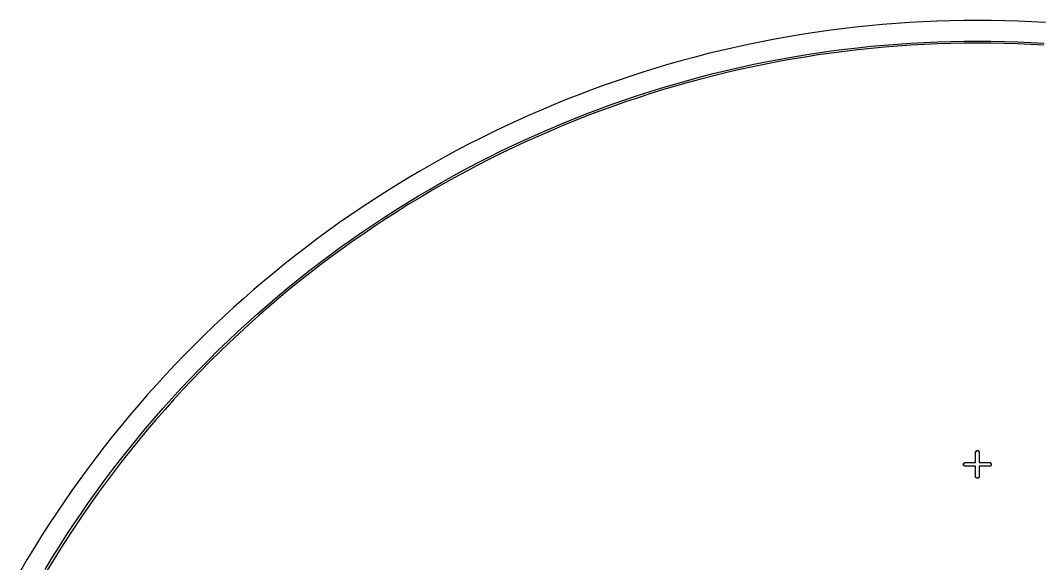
# Model space of a CAD drawing. Extents: x -25 to 122, y -49 to 104.
# Drawn here: x -20.2 to 50.2, y 66.5 to 104 of the extents above; entities that cross this region are included whole.
import ezdxf

# ---------------------------------------------------------------- set-up
doc = ezdxf.new("R2010")
doc.units = 0

msp = doc.modelspace()

# ---------------------------------------------------------------- linework, layer by layer
for p, q in [((38.3567, 103.645), (37.423, 103.547)), ((39.2915, 103.731), (38.3567, 103.645)), ((40.2273, 103.806), (39.2915, 103.731)), ((41.164, 103.869), (40.2273, 103.806)), ((42.1013, 103.921), (41.164, 103.869)), ((43.0392, 103.961), (42.1013, 103.921)), ((43.9776, 103.99), (43.0392, 103.961)), ((44.9162, 104.007), (43.9776, 103.99)), ((45.855, 104.013), (44.9162, 104.007)), ((46.7938, 104.007), (45.855, 104.013)), ((47.7324, 103.99), (46.7938, 104.007)), ((48.6707, 103.961), (47.7324, 103.99)), ((49.6087, 103.921), (48.6707, 103.961)), ((50.546, 103.869), (49.6087, 103.921)), ((32.7764, 102.887), (31.8524, 102.721)), ((33.7024, 103.042), (32.7764, 102.887)), ((34.6301, 103.185), (33.7024, 103.042)), ((35.5596, 103.317), (34.6301, 103.185)), ((36.4906, 103.438), (35.5596, 103.317)), ((37.423, 103.547), (36.4906, 103.438)), ((30.011, 102.354), (29.0938, 102.154)), ((30.9306, 102.543), (30.011, 102.354)), ((31.8524, 102.721), (30.9306, 102.543)), ((37.5801, 102.131), (38.4964, 102.226)), ((38.4964, 102.226), (39.4138, 102.311)), ((39.4266, 102.162), (38.5111, 102.077)), ((39.4138, 102.311), (40.3321, 102.385)), ((40.3432, 102.235), (39.4266, 102.162)), ((40.3321, 102.385), (41.2513, 102.447)), ((41.2605, 102.297), (40.3432, 102.235)), ((41.2513, 102.447), (42.1712, 102.498)), ((42.1786, 102.348), (41.2605, 102.297)), ((42.1712, 102.498), (43.0917, 102.537)), ((43.0972, 102.387), (42.1786, 102.348)), ((43.0917, 102.537), (44.0126, 102.565)), ((44.0163, 102.415), (43.0972, 102.387)), ((44.0126, 102.565), (44.9337, 102.582)), ((44.9356, 102.432), (44.0163, 102.415)), ((44.9337, 102.582), (45.855, 102.588)), ((45.855, 102.438), (44.9356, 102.432)), ((45.855, 102.588), (46.7763, 102.582)), ((46.7744, 102.432), (45.855, 102.438)), ((47.6937, 102.415), (46.7744, 102.432)), ((46.7763, 102.582), (47.6974, 102.565)), ((48.6128, 102.387), (47.6937, 102.415)), ((47.6974, 102.565), (48.6183, 102.537)), ((49.5314, 102.348), (48.6128, 102.387)), ((48.6183, 102.537), (49.5387, 102.498)), ((50.4494, 102.297), (49.5314, 102.348)), ((49.5387, 102.498), (50.4586, 102.447)), ((26.3578, 101.487), (25.4515, 101.242)), ((27.267, 101.72), (26.3578, 101.487)), ((28.1791, 101.943), (27.267, 101.72)), ((29.0938, 102.154), (28.1791, 101.943)), ((32.1133, 101.32), (33.02, 101.483)), ((33.02, 101.483), (33.9287, 101.635)), ((33.9526, 101.487), (33.0457, 101.335)), ((33.9287, 101.635), (34.8392, 101.775)), ((34.8612, 101.627), (33.9526, 101.487)), ((34.8392, 101.775), (35.7514, 101.905)), ((35.7715, 101.756), (34.8612, 101.627)), ((35.7514, 101.905), (36.665, 102.023)), ((36.6834, 101.875), (35.7715, 101.756)), ((36.665, 102.023), (37.5801, 102.131)), ((37.5966, 101.981), (36.6834, 101.875)), ((38.5111, 102.077), (37.5966, 101.981)), ((24.5482, 100.986), (23.6482, 100.719)), ((25.4515, 101.242), (24.5482, 100.986)), ((28.5083, 100.556), (29.406, 100.764)), ((29.406, 100.764), (30.3061, 100.96)), ((30.3372, 100.813), (29.4388, 100.617)), ((30.3061, 100.96), (31.2086, 101.145)), ((31.2379, 100.998), (30.3372, 100.813)), ((31.2086, 101.145), (32.1133, 101.32)), ((32.1407, 101.172), (31.2379, 100.998)), ((33.0457, 101.335), (32.1407, 101.172)), ((21.8584, 100.152), (20.9688, 99.8519)), ((22.7515, 100.441), (21.8584, 100.152)), ((23.6482, 100.719), (22.7515, 100.441)), ((25.8315, 99.8685), (26.721, 100.109)), ((26.721, 100.109), (27.6133, 100.338)), ((27.6497, 100.193), (26.7592, 99.9637)), ((27.6133, 100.338), (28.5083, 100.556)), ((28.543, 100.411), (27.6497, 100.193)), ((29.4388, 100.617), (28.543, 100.411)), ((20.0829, 99.5411), (19.201, 99.2194)), ((20.9688, 99.8519), (20.0829, 99.5411)), ((23.1819, 99.0824), (24.0619, 99.3553)), ((24.0619, 99.3553), (24.9451, 99.6173)), ((24.9869, 99.4732), (24.1054, 99.2117)), ((24.9451, 99.6173), (25.8315, 99.8685)), ((25.8716, 99.7239), (24.9869, 99.4732)), ((26.7592, 99.9637), (25.8716, 99.7239)), ((18.323, 98.8869), (17.4492, 98.5437)), ((19.201, 99.2194), (18.323, 98.8869)), ((21.4323, 98.5045), (22.3053, 98.7988)), ((22.3524, 98.6564), (21.4811, 98.3626)), ((22.3053, 98.7988), (23.1819, 99.0824)), ((23.2272, 98.9394), (22.3524, 98.6564)), ((24.1054, 99.2117), (23.2272, 98.9394)), ((16.5797, 98.1898), (15.7146, 97.8252)), ((17.4492, 98.5437), (16.5797, 98.1898)), ((19.6975, 97.8837), (20.563, 98.1994)), ((20.6135, 98.0582), (19.7497, 97.7431)), ((20.563, 98.1994), (21.4323, 98.5045)), ((21.4811, 98.3626), (20.6135, 98.0582)), ((14.854, 97.45), (13.9981, 97.0643)), ((15.7146, 97.8252), (14.854, 97.45)), ((17.9784, 97.2206), (18.8359, 97.5574)), ((18.8899, 97.4175), (18.0341, 97.0813)), ((18.8359, 97.5574), (19.6975, 97.8837)), ((19.7497, 97.7431), (18.8899, 97.4175)), ((13.147, 96.6682), (12.3009, 96.2616)), ((13.9981, 97.0643), (13.147, 96.6682)), ((16.276, 96.5155), (17.125, 96.8732)), ((17.1824, 96.7346), (16.3351, 96.3776)), ((17.125, 96.8732), (17.9784, 97.2206)), ((18.0341, 97.0813), (17.1824, 96.7346)), ((11.4597, 95.8446), (10.6238, 95.4174)), ((12.3009, 96.2616), (11.4597, 95.8446)), ((14.5916, 95.7688), (15.4315, 96.1473)), ((15.4923, 96.0101), (14.654, 95.6324)), ((15.4315, 96.1473), (16.276, 96.5155)), ((16.3351, 96.3776), (15.4923, 96.0101)), ((10.6238, 95.4174), (9.79315, 94.98)), ((12.9259, 94.981), (13.7563, 95.38)), ((13.8204, 95.2444), (12.9917, 94.8462)), ((13.7563, 95.38), (14.5916, 95.7688)), ((14.654, 95.6324), (13.8204, 95.2444)), ((8.96794, 94.5323), (8.14828, 94.0746)), ((9.79315, 94.98), (8.96794, 94.5323)), ((11.2801, 94.1525), (12.1004, 94.5718)), ((12.1679, 94.4378), (11.3491, 94.0194)), ((12.1004, 94.5718), (12.9259, 94.981)), ((12.9917, 94.8462), (12.1679, 94.4378)), ((8.14828, 94.0746), (7.33432, 93.6069)), ((9.65506, 93.284), (10.4649, 93.7232)), ((10.4649, 93.7232), (11.2801, 94.1525)), ((11.3491, 94.0194), (10.5356, 93.5909)), ((6.52614, 93.1292), (5.72389, 92.6416)), ((7.33432, 93.6069), (6.52614, 93.1292)), ((8.85066, 92.8348), (9.65506, 93.284)), ((9.72739, 93.1525), (8.92461, 92.7043)), ((10.5356, 93.5909), (9.72739, 93.1525)), ((5.72389, 92.6416), (4.92769, 92.1443)), ((7.25874, 91.907), (8.05186, 92.3757)), ((8.05186, 92.3757), (8.85066, 92.8348)), ((8.92461, 92.7043), (8.1274, 92.2462)), ((4.13763, 91.6372), (3.35388, 91.1204)), ((4.92769, 92.1443), (4.13763, 91.6372)), ((6.47144, 91.4285), (7.25874, 91.907)), ((7.33585, 91.7783), (6.55013, 91.3008)), ((8.1274, 92.2462), (7.33585, 91.7783)), ((3.35388, 91.1204), (2.57652, 90.5941)), ((4.91473, 90.4427), (5.69005, 90.9404)), ((5.69005, 90.9404), (6.47144, 91.4285)), ((6.55013, 91.3008), (5.77031, 90.8136)), ((2.57652, 90.5941), (1.80568, 90.0582)), ((4.14557, 89.9356), (4.91473, 90.4427)), ((4.99652, 90.317), (4.2289, 89.8108)), ((5.77031, 90.8136), (4.99652, 90.317)), ((1.04146, 89.513), (0.28401, 88.9584)), ((1.80568, 90.0582), (1.04146, 89.513)), ((3.38269, 89.419), (4.14557, 89.9356)), ((4.2289, 89.8108), (3.46754, 89.2953)), ((0.28401, 88.9584), (-0.46658, 88.3945)), ((1.87622, 88.358), (2.62621, 88.8932)), ((2.62621, 88.8932), (3.38269, 89.419)), ((3.46754, 89.2953), (2.71257, 88.7705)), ((-0.46658, 88.3945), (-1.21021, 87.8215)), ((1.13287, 87.8138), (1.87622, 88.358)), ((1.9641, 88.2365), (1.22223, 87.6933)), ((2.71257, 88.7705), (1.9641, 88.2365)), ((-1.21021, 87.8215), (-1.94673, 87.2394)), ((0.39626, 87.2604), (1.13287, 87.8138)), ((1.22223, 87.6933), (0.48709, 87.1411)), ((-1.94673, 87.2394), (-2.67607, 86.6483)), ((-1.0563, 86.1268), (-0.3335, 86.6981)), ((-0.3335, 86.6981), (0.39626, 87.2604)), ((0.48709, 87.1411), (-0.24121, 86.5798)), ((-3.3981, 86.0483), (-4.1127, 85.4395)), ((-2.67607, 86.6483), (-3.3981, 86.0483)), ((-1.77206, 85.5467), (-1.0563, 86.1268)), ((-0.96259, 86.0097), (-1.6769, 85.4308)), ((-0.24121, 86.5798), (-0.96259, 86.0097)), ((-4.1127, 85.4395), (-4.81979, 84.8219)), ((-2.48064, 84.9579), (-1.77206, 85.5467)), ((-1.6769, 85.4308), (-2.38406, 84.8431)), ((-4.81979, 84.8219), (-5.51924, 84.1957)), ((-3.18193, 84.3604), (-2.48064, 84.9579)), ((-2.38406, 84.8431), (-3.08395, 84.2469)), ((-5.51924, 84.1957), (-6.21095, 83.561)), ((-3.87585, 83.7544), (-3.18193, 84.3604)), ((-3.08395, 84.2469), (-3.77649, 83.642)), ((-6.21095, 83.561), (-6.89484, 82.9179)), ((-5.2411, 82.517), (-4.56227, 83.1399)), ((-4.56227, 83.1399), (-3.87585, 83.7544)), ((-3.77649, 83.642), (-4.46153, 83.0287)), ((-6.89484, 82.9179), (-7.57077, 82.2664)), ((-5.91225, 81.8858), (-5.2411, 82.517)), ((-4.46153, 83.0287), (-5.13901, 82.4071)), ((-7.57077, 82.2664), (-8.23865, 81.6066)), ((-6.57558, 81.2465), (-5.91225, 81.8858)), ((-5.80881, 81.7772), (-6.47083, 81.1391)), ((-5.13901, 82.4071), (-5.80881, 81.7772)), ((-8.23865, 81.6066), (-8.89839, 80.9388)), ((-7.23102, 80.599), (-6.57558, 81.2465)), ((-6.47083, 81.1391), (-7.12495, 80.493)), ((-8.89839, 80.9388), (-9.54988, 80.2628)), ((-7.87848, 79.9436), (-7.23102, 80.599)), ((-7.12495, 80.493), (-7.77112, 79.8388)), ((-9.54988, 80.2628), (-10.193, 79.5789)), ((-8.51784, 79.2802), (-7.87848, 79.9436)), ((-7.77112, 79.8388), (-8.40919, 79.1768)), ((-10.193, 79.5789), (-10.8277, 78.8872)), ((-9.149, 78.6091), (-8.51784, 79.2802)), ((-8.40919, 79.1768), (-9.03911, 78.507)), ((-10.8277, 78.8872), (-11.4539, 78.1878)), ((-9.7719, 77.9303), (-9.149, 78.6091)), ((-9.03911, 78.507), (-9.66075, 77.8295)), ((-11.4539, 78.1878), (-12.0715, 77.4807)), ((-10.3864, 77.2439), (-9.7719, 77.9303)), ((-9.66075, 77.8295), (-10.274, 77.1445)), ((-12.0715, 77.4807), (-12.6803, 76.7661)), ((-10.9924, 76.5499), (-10.3864, 77.2439)), ((-10.274, 77.1445), (-10.8789, 76.452)), ((-12.6803, 76.7661), (-13.2803, 76.0441)), ((-11.5899, 75.8486), (-10.9924, 76.5499)), ((-10.8789, 76.452), (-11.4751, 75.7521)), ((-13.2803, 76.0441), (-13.8714, 75.3147)), ((-12.1787, 75.1401), (-11.5899, 75.8486)), ((-11.4751, 75.7521), (-12.0628, 75.0449)), ((-13.8714, 75.3147), (-14.4535, 74.5782)), ((-12.7588, 74.4243), (-12.1787, 75.1401)), ((-12.0628, 75.0449), (-12.6417, 74.3306)), ((-14.4535, 74.5782), (-15.0265, 73.8346)), ((-13.3301, 73.7015), (-12.7588, 74.4243)), ((-12.6417, 74.3306), (-13.2118, 73.6092)), ((45.7276, 73.4954), (45.7276, 74.2596)), ((45.7276, 74.2596), (45.7913, 74.2596)), ((45.7913, 74.2596), (45.7913, 74.3233)), ((45.7913, 74.3233), (45.9187, 74.3233)), ((45.9187, 74.3233), (45.9187, 74.2596)), ((45.9187, 74.2596), (45.9824, 74.2596)), ((45.9824, 74.2596), (45.9824, 73.4954)), ((-15.0265, 73.8346), (-15.5904, 73.084)), ((-13.8924, 72.9717), (-13.3301, 73.7015)), ((-13.2118, 73.6092), (-13.7731, 72.8809)), ((44.8997, 73.3043), (44.8997, 73.4317)), ((44.8997, 73.4317), (44.9634, 73.4317)), ((44.9634, 73.3043), (44.8997, 73.3043)), ((44.9634, 73.4317), (44.9634, 73.4954)), ((44.9634, 73.4954), (45.7276, 73.4954)), ((44.9634, 73.2406), (44.9634, 73.3043)), ((45.9824, 73.4954), (46.7466, 73.4954)), ((46.7466, 73.4954), (46.7466, 73.4317)), ((46.7466, 73.4317), (46.8103, 73.4317)), ((46.8103, 73.3043), (46.7466, 73.3043)), ((46.7466, 73.3043), (46.7466, 73.2406)), ((46.8103, 73.4317), (46.8103, 73.3043)), ((-15.5904, 73.084), (-16.145, 72.3265)), ((-14.4458, 72.2351), (-13.8924, 72.9717)), ((-13.7731, 72.8809), (-14.3253, 72.1458)), ((45.7276, 73.2406), (44.9634, 73.2406)), ((45.7276, 72.4764), (45.7276, 73.2406)), ((46.7466, 73.2406), (45.9824, 73.2406)), ((45.9824, 73.2406), (45.9824, 72.4764)), ((-16.145, 72.3265), (-16.6902, 71.5623)), ((-14.9901, 71.4918), (-14.4458, 72.2351)), ((-14.3253, 72.1458), (-14.8685, 71.4039)), ((45.7913, 72.4764), (45.7276, 72.4764)), ((45.7913, 72.4127), (45.7913, 72.4764)), ((45.9187, 72.4127), (45.7913, 72.4127)), ((45.9824, 72.4764), (45.9187, 72.4764)), ((45.9187, 72.4764), (45.9187, 72.4127)), ((-16.6902, 71.5623), (-17.2261, 70.7915)), ((-15.5252, 70.7418), (-14.9901, 71.4918)), ((-14.8685, 71.4039), (-15.4025, 70.6554)), ((-17.2261, 70.7915), (-17.7524, 70.0141)), ((-16.051, 69.9853), (-15.5252, 70.7418)), ((-15.4025, 70.6554), (-15.9273, 69.9004)), ((-17.7524, 70.0141), (-18.2692, 69.2303)), ((-16.5676, 69.2224), (-16.051, 69.9853)), ((-15.9273, 69.9004), (-16.4428, 69.1391)), ((-18.2692, 69.2303), (-18.7763, 68.4403)), ((-17.0747, 68.4532), (-16.5676, 69.2224)), ((-16.4428, 69.1391), (-16.949, 68.3715)), ((-18.7763, 68.4403), (-19.2737, 67.6441)), ((-17.5724, 67.6779), (-17.0747, 68.4532)), ((-16.949, 68.3715), (-17.4456, 67.5977)), ((-19.2737, 67.6441), (-19.7612, 66.8418)), ((-18.0605, 66.8965), (-17.5724, 67.6779)), ((-17.4456, 67.5977), (-17.9328, 66.8179)), ((-19.7612, 66.8418), (-20.2389, 66.0337)), ((-18.539, 66.1092), (-18.0605, 66.8965)), ((-17.9328, 66.8179), (-18.4103, 66.0321))]:
    msp.add_line(p, q)

doc.saveas('drawing.dxf')
